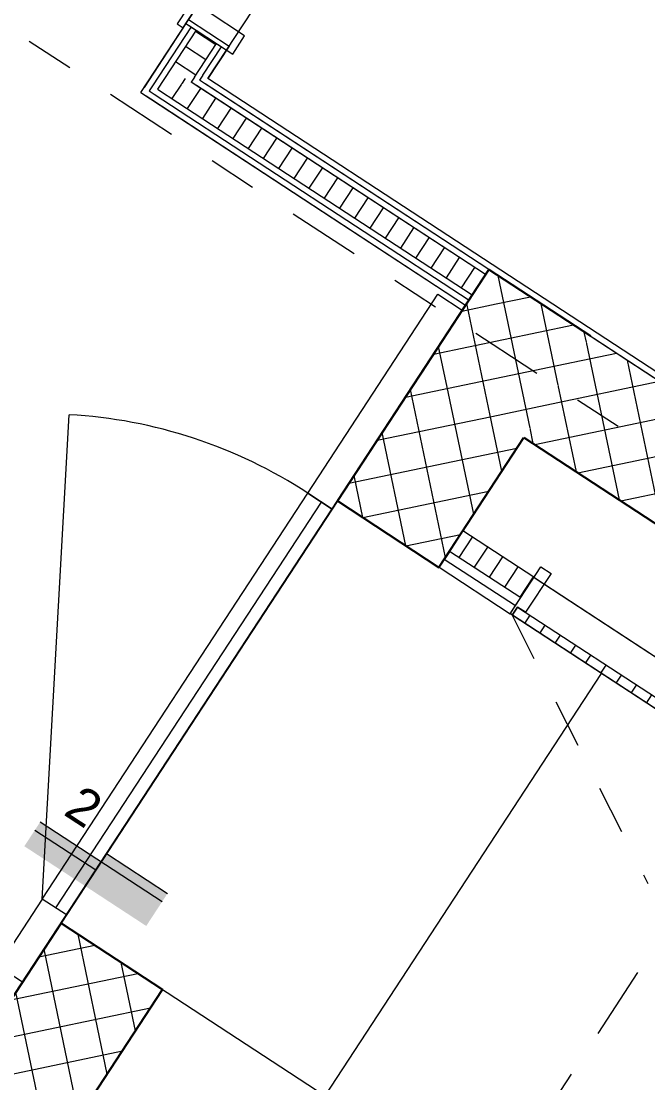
# Model space of a CAD drawing. Header units: metres. Extents: x 2696278.3 to 2696314, y 1245153.2 to 1245192.4.
# Drawn here: x 2696296.024 to 2696297.315, y 1245174.34 to 1245176.529 of the extents above; entities that cross this region are included whole.
import ezdxf

# ---------------------------------------------------------------- set-up
doc = ezdxf.new("R2010")
doc.units = ezdxf.units.M
doc.set_wipeout_variables(frame=1)
for name, pattern in [('000_hbf_Strichpunkt 3_1_1mm Achsen', [0.25, 0.15, -0.05, 0, -0.05]), ('Strich 1 für MST 1_100', [0.075, 0.05, -0.025]), ('Wipeout_Contour', [10000, 0, -10000])]:
    doc.linetypes.add(name, pattern=pattern)
for name, color, linetype in [('010 Türen', 7, 'Continuous'), ('0_C22_Innenwandkonstruktion.3D', 7, 'Continuous'), ('0_C22_Innenwandkonstruktion.3D Bauteilschraffuren', 7, 'Continuous'), ('0_C22_Innenwandkonstruktion.3D Schichttrennlinien', 7, 'Continuous'), ('0_G20_Bodenbelag.3D', 7, 'Continuous'), ('1_D06_Symbole.V', 7, 'Continuous'), ('1_M01_Achsen.V', 7, 'Continuous'), ('1_R01_Raumstempel.V Kontur', 7, 'Continuous')]:
    doc.layers.add(name, color=color, linetype=linetype)
doc.styles.add('ERSTELLTER_STIL_2', font='arial.ttf')
pattern_1 = [(236.8, (2696295.289407, 1245171.756836), (-0.03137865, 0.02053364), [])]
pattern_2 = [(101.8, (2696295.28941, 1245171.756836), (0.073415, 0.0153372), []), (191.8, (2696295.28941, 1245171.756836), (-0.0153372, 0.073415), [])]
pattern_3 = [(56.8, (2696295.289407, 1245171.756836), (-0.03137866, 0.02053362), [])]

msp = doc.modelspace()

# ---------------------------------------------------------------- hatches: boundary and pattern name
at = {"layer": '0_C22_Innenwandkonstruktion.3D Bauteilschraffuren', "linetype": 'Continuous', "lineweight": 0, "true_color": 0xffffff}
h = msp.add_hatch(dxfattribs=at)
h.set_pattern_fill('DÄMMSTOFF__ALLGEMEIN_VER_31', angle=-33.2, style=0, pattern_type=2)
h.set_pattern_definition(pattern_3)
h.paths.add_polyline_path([(2696296.1175, 1245174.6862), (2696296.6651, 1245175.5229), (2696296.6149, 1245175.5558), (2696296.0673, 1245174.719)])
at = {"layer": '1_D06_Symbole.V', "linetype": 'Continuous', "lineweight": 0, "true_color": 0xffffff}
for points in [[(2696296.1893, 1245174.7959), (2696296.0637, 1245174.8781), (2696296.0527, 1245174.8613), (2696296.1783, 1245174.7791)], [(2696296.2002, 1245174.8126), (2696296.1893, 1245174.7959), (2696296.3148, 1245174.7137), (2696296.3258, 1245174.7305)]]:
    msp.add_hatch(color=7, dxfattribs=at).paths.add_polyline_path(points)

# ---------------------------------------------------------------- linework, layer by layer
at = {"layer": '010 Türen', "color": 7, "linetype": 'Continuous', "lineweight": 13}
for p, q in [((2696296.4601, 1245176.4607), (2696296.4848, 1245176.4984)), ((2696296.0673, 1245174.719), (2696296.1231, 1245175.7175)), ((2696296.0673, 1245174.719), (2696296.6149, 1245175.5558)), ((2696296.6651, 1245175.5229), (2696296.6149, 1245175.5558)), ((2696296.6149, 1245175.5558), (2696296.6651, 1245175.5229)), ((2696296.6651, 1245175.5229), (2696296.1175, 1245174.6862)), ((2696296.1175, 1245174.6862), (2696296.0673, 1245174.719)), ((2696296.1175, 1245174.6862), (2696296.0673, 1245174.719))]:
    msp.add_line(p, q, dxfattribs=at)
msp.add_arc((2696296.0673, 1245174.719), 1, 56.8, 86.8, dxfattribs=at)
at = {"layer": '0_G20_Bodenbelag.3D', "color": 255, "linetype": 'Wipeout_Contour', "lineweight": 18, "flags": 128}
for points in [[(2696297.1164, 1245188.9053), (2696295.304, 1245186.1356), (2696298.8561, 1245183.8112), (2696297.416, 1245181.6105), (2696296.8848, 1245180.7988), (2696296.841, 1245180.7319), (2696294.9859, 1245181.9459), (2696292.9709, 1245178.8666), (2696295.0812, 1245177.4856), (2696295.0374, 1245177.4187), (2696294.5063, 1245176.607), (2696293.6357, 1245175.2765), (2696294.0959, 1245174.9754), (2696294.4518, 1245175.5193), (2696295.9998, 1245174.5063), (2696296.9402, 1245175.9434), (2696296.2708, 1245176.3814), (2696299.6014, 1245181.4711), (2696301.0448, 1245180.5265), (2696303.7059, 1245184.5932), (2696300.6685, 1245186.5809)], [(2696296.8499, 1245177.2664), (2696296.3365, 1245176.4819), (2696296.4202, 1245176.4271), (2696296.4092, 1245176.4104), (2696297.769, 1245175.5206), (2696298.9257, 1245177.2882), (2696297.566, 1245178.178), (2696296.9336, 1245177.2117)], [(2696294.7354, 1245172.848), (2696295.3815, 1245173.8353), (2696295.7162, 1245173.6163), (2696296.3158, 1245174.5326), (2696296.1066, 1245174.6695), (2696296.676, 1245175.5397), (2696298.4332, 1245174.3898), (2696297.8638, 1245173.5195), (2696297.6546, 1245173.6564), (2696297.055, 1245172.7402), (2696297.4148, 1245172.5048), (2696296.8946, 1245171.7098), (2696297.1038, 1245171.5729), (2696295.5049, 1245169.1296), (2696295.2957, 1245169.2665), (2696295.0603, 1245168.9067), (2696294.7005, 1245169.1421), (2696293.7368, 1245167.6695), (2696293.946, 1245167.5326), (2696293.3765, 1245166.6623), (2696293.1673, 1245166.7992), (2696291.8285, 1245167.6753), (2696291.6193, 1245167.8122), (2696292.1888, 1245168.6824), (2696292.398, 1245168.5455), (2696293.3617, 1245170.0182), (2696293.1943, 1245170.1277), (2696294.9027, 1245172.7384)]]:
    msp.add_lwpolyline(points, close=True, dxfattribs=at)
at = {"layer": '1_D06_Symbole.V', "color": 7, "linetype": 'Continuous', "lineweight": 13}
for p, q in [((2696296.0637, 1245174.8781), (2696296.3148, 1245174.7137)), ((2696296.0527, 1245174.8613), (2696296.1783, 1245174.7791)), ((2696296.1893, 1245174.7959), (2696296.2002, 1245174.8126)), ((2696296.2002, 1245174.8126), (2696296.3258, 1245174.7305)), ((2696296.1893, 1245174.7959), (2696296.1783, 1245174.7791))]:
    msp.add_line(p, q, dxfattribs=at)
at = {"layer": '1_R01_Raumstempel.V Kontur', "color": 41, "linetype": 'Continuous', "lineweight": 0, "true_color": 0xffd6a8, "flags": 128}
msp.add_lwpolyline([(2696296.9678, 1245177.2639), (2696296.8841, 1245177.3186), (2696296.3694, 1245176.5321), (2696296.453, 1245176.4773), (2696296.4092, 1245176.4104), (2696297.769, 1245175.5206), (2696298.9257, 1245177.2882), (2696297.566, 1245178.178)], close=True, dxfattribs=at)
at = {"layer": '1_R01_Raumstempel.V Kontur', "color": 21, "linetype": 'Continuous', "lineweight": 0, "true_color": 0xffa8a8, "flags": 128}
msp.add_lwpolyline([(2696295.0155, 1245177.3852), (2696294.5282, 1245176.6405), (2696293.6357, 1245175.2765), (2696294.1042, 1245174.9699), (2696294.4602, 1245175.5138), (2696295.9998, 1245174.5063), (2696296.9402, 1245175.9434), (2696296.2708, 1245176.3814), (2696296.42, 1245176.6095), (2696295.0812, 1245177.4856)], close=True, dxfattribs=at)
at = {"layer": '1_R01_Raumstempel.V Kontur', "color": 51, "linetype": 'Continuous', "lineweight": 0, "true_color": 0xffffa8, "flags": 128}
msp.add_lwpolyline([(2696295.4715, 1245169.1515), (2696297.0704, 1245171.5948), (2696296.8946, 1245171.7098), (2696297.4148, 1245172.5048), (2696297.055, 1245172.7402), (2696297.6546, 1245173.6564), (2696297.8638, 1245173.5195), (2696298.4332, 1245174.3898), (2696298.2241, 1245174.5267), (2696296.8853, 1245175.4029), (2696296.6761, 1245175.5397), (2696296.1066, 1245174.6695), (2696296.3157, 1245174.5325), (2696295.7162, 1245173.6163), (2696295.3815, 1245173.8353), (2696295.3486, 1245173.7851), (2696294.7354, 1245172.848), (2696294.9027, 1245172.7384), (2696293.1943, 1245170.1277)], dxfattribs=at)

# ---------------------------------------------------------------- texts
at = {"layer": '1_D06_Symbole.V', "color": 7, "linetype": 'Continuous', "lineweight": 13, "insert": (2696296.1577, 1245174.8625), "char_height": 0.075, "attachment_point": 9, "rotation": 326.8, "style": 'ERSTELLTER_STIL_2'}
msp.add_mtext('\\A1;{\\pqr;\\fArial|b0|i0|c0|p0;\\W1.000000;2}', dxfattribs=at)

# ---------------------------------------------------------------- next in the draw order: wipeouts: each hides what was drawn before it
at = {"color": 254, "linetype": 'Wipeout_Contour', "lineweight": 0, "ltscale": 14.717802}
msp.add_wipeout([(2696296.3988, 1245176.4172), (2696296.3919, 1245176.4068), (2696296.4092, 1245176.4104)], dxfattribs=at).dxf.layer = '0_C22_Innenwandkonstruktion.3D Bauteilschraffuren'
at = {"color": 254, "linetype": 'Wipeout_Contour', "lineweight": 0, "ltscale": 14.548142}
msp.add_wipeout([(2696296.2777, 1245176.3919), (2696296.2708, 1245176.3814), (2696296.2881, 1245176.3851)], dxfattribs=at).dxf.layer = '0_C22_Innenwandkonstruktion.3D Bauteilschraffuren'
at = {"color": 254, "linetype": 'Wipeout_Contour', "lineweight": 0, "ltscale": 17.88089}
msp.add_wipeout([(2696297.0604, 1245175.6705), (2696298.3993, 1245174.7944), (2696298.5361, 1245175.0036), (2696297.1973, 1245175.8797)], dxfattribs=at).dxf.layer = '0_C22_Innenwandkonstruktion.3D Bauteilschraffuren'

# ---------------------------------------------------------------- next in the draw order: hatches: boundary and pattern name
at = {"layer": '0_C22_Innenwandkonstruktion.3D Bauteilschraffuren', "linetype": 'Continuous', "lineweight": 0, "true_color": 0x000000}
h = msp.add_hatch(dxfattribs=at)
h.set_pattern_fill('BETON_0001', color=18, angle=-33.2, style=0, pattern_type=2)
h.set_pattern_definition([(191.8, (2696295.28941, 1245171.756836), (-0.0153372, 0.0734151), []), (281.8, (2696295.28941, 1245171.756836), (0.0734151, 0.0153372), [])])
h.paths.add_polyline_path([(2696297.0604, 1245175.6705), (2696298.3993, 1245174.7944), (2696298.5361, 1245175.0036), (2696297.1973, 1245175.8797)])

# ---------------------------------------------------------------- next in the draw order: linework, layer by layer
at = {"layer": '010 Türen', "color": 7, "linetype": 'Continuous', "lineweight": 13}
msp.add_line((2696297.0952, 1245175.4041), (2696297.1161, 1245175.3904), dxfattribs=at)
at = {"layer": '0_C22_Innenwandkonstruktion.3D', "color": 7, "linetype": 'Continuous', "lineweight": 25, "flags": 128}
for points in [[(2696297.7621, 1245175.5101), (2696297.1973, 1245175.8797)], [(2696297.0604, 1245175.6705), (2696298.3993, 1245174.7944)]]:
    msp.add_lwpolyline(points, dxfattribs=at)

# ---------------------------------------------------------------- next in the draw order: wipeouts: each hides what was drawn before it
at = {"color": 254, "linetype": 'Wipeout_Contour', "lineweight": 0, "ltscale": 14.693109}
msp.add_wipeout([(2696296.3815, 1245176.4136), (2696296.3746, 1245176.4031), (2696296.3919, 1245176.4068)], dxfattribs=at).dxf.layer = '0_C22_Innenwandkonstruktion.3D Bauteilschraffuren'
at = {"color": 254, "linetype": 'Wipeout_Contour', "lineweight": 0, "ltscale": 14.57192}
msp.add_wipeout([(2696296.295, 1245176.3955), (2696296.2881, 1245176.3851), (2696296.3054, 1245176.3887)], dxfattribs=at).dxf.layer = '0_C22_Innenwandkonstruktion.3D Bauteilschraffuren'

# ---------------------------------------------------------------- next in the draw order: wipeouts: each hides what was drawn before it
at = {"color": 254, "linetype": 'Wipeout_Contour', "lineweight": 0, "ltscale": 14.659804}
msp.add_wipeout([(2696296.3328, 1245176.4305), (2696296.3054, 1245176.3887), (2696296.3746, 1245176.4031)], dxfattribs=at).dxf.layer = '0_C22_Innenwandkonstruktion.3D Bauteilschraffuren'
at = {"color": 254, "linetype": 'Wipeout_Contour', "lineweight": 0, "ltscale": 18.890419}
msp.add_wipeout([(2696296.4024, 1245176.3999), (2696296.9881, 1245176.0166), (2696296.995, 1245176.0271), (2696296.4092, 1245176.4104)], dxfattribs=at).dxf.layer = '0_C22_Innenwandkonstruktion.3D Bauteilschraffuren'

# ---------------------------------------------------------------- next in the draw order: hatches: boundary and pattern name
at = {"layer": '0_C22_Innenwandkonstruktion.3D Bauteilschraffuren', "linetype": 'Continuous', "lineweight": 0, "true_color": 0x000000}
h = msp.add_hatch(dxfattribs=at)
h.set_pattern_fill('DÄMMSTOFF__ALLGEMEIN_VER_31', color=18, angle=-33.2, style=0, pattern_type=2)
h.set_pattern_definition(pattern_1)
h.paths.add_polyline_path([(2696296.3328, 1245176.4305), (2696296.3054, 1245176.3887), (2696296.3746, 1245176.4031)])

# ---------------------------------------------------------------- next in the draw order: wipeouts: each hides what was drawn before it
at = {"color": 254, "linetype": 'Wipeout_Contour', "lineweight": 0, "ltscale": 14.104657}
msp.add_wipeout([(2696296.3919, 1245176.4068), (2696296.4024, 1245176.3999), (2696296.4092, 1245176.4104)], dxfattribs=at).dxf.layer = '0_C22_Innenwandkonstruktion.3D Bauteilschraffuren'

# ---------------------------------------------------------------- next in the draw order: wipeouts: each hides what was drawn before it
at = {"color": 254, "linetype": 'Wipeout_Contour', "lineweight": 0, "ltscale": 18.852077}
msp.add_wipeout([(2696296.3851, 1245176.3963), (2696296.9813, 1245176.0062), (2696296.9881, 1245176.0166), (2696296.3919, 1245176.4068)], dxfattribs=at).dxf.layer = '0_C22_Innenwandkonstruktion.3D Bauteilschraffuren'

# ---------------------------------------------------------------- next in the draw order: wipeouts: each hides what was drawn before it
at = {"color": 254, "linetype": 'Wipeout_Contour', "lineweight": 0, "ltscale": 14.084219}
msp.add_wipeout([(2696296.3746, 1245176.4031), (2696296.3851, 1245176.3963), (2696296.3919, 1245176.4068)], dxfattribs=at).dxf.layer = '0_C22_Innenwandkonstruktion.3D Bauteilschraffuren'
at = {"color": 254, "linetype": 'Wipeout_Contour', "lineweight": 0, "ltscale": 18.624627}
msp.add_wipeout([(2696296.2813, 1245176.3746), (2696296.9402, 1245175.9434), (2696296.9471, 1245175.9539), (2696296.2881, 1245176.3851)], dxfattribs=at).dxf.layer = '0_C22_Innenwandkonstruktion.3D Bauteilschraffuren'

# ---------------------------------------------------------------- next in the draw order: wipeouts: each hides what was drawn before it
at = {"color": 254, "linetype": 'Wipeout_Contour', "lineweight": 0, "ltscale": 13.965197}
msp.add_wipeout([(2696296.2708, 1245176.3814), (2696296.2813, 1245176.3746), (2696296.2881, 1245176.3851)], dxfattribs=at).dxf.layer = '0_C22_Innenwandkonstruktion.3D Bauteilschraffuren'

# ---------------------------------------------------------------- next in the draw order: wipeouts: each hides what was drawn before it
at = {"color": 254, "linetype": 'Wipeout_Contour', "lineweight": 0, "ltscale": 18.662222}
msp.add_wipeout([(2696296.2986, 1245176.3782), (2696296.9471, 1245175.9539), (2696296.9539, 1245175.9643), (2696296.3054, 1245176.3887)], dxfattribs=at).dxf.layer = '0_C22_Innenwandkonstruktion.3D Bauteilschraffuren'

# ---------------------------------------------------------------- next in the draw order: wipeouts: each hides what was drawn before it
at = {"color": 254, "linetype": 'Wipeout_Contour', "lineweight": 0, "ltscale": 13.984601}
msp.add_wipeout([(2696296.2881, 1245176.3851), (2696296.2986, 1245176.3782), (2696296.3054, 1245176.3887)], dxfattribs=at).dxf.layer = '0_C22_Innenwandkonstruktion.3D Bauteilschraffuren'
at = {"color": 254, "linetype": 'Wipeout_Contour', "lineweight": 0, "ltscale": 18.744806}
msp.add_wipeout([(2696296.3473, 1245176.3613), (2696296.9539, 1245175.9643), (2696296.9813, 1245176.0062), (2696296.3746, 1245176.4031)], dxfattribs=at).dxf.layer = '0_C22_Innenwandkonstruktion.3D Bauteilschraffuren'

# ---------------------------------------------------------------- next in the draw order: hatches: boundary and pattern name
at = {"layer": '0_C22_Innenwandkonstruktion.3D Bauteilschraffuren', "linetype": 'Continuous', "lineweight": 0, "true_color": 0x000000}
h = msp.add_hatch(dxfattribs=at)
h.set_pattern_fill('DÄMMSTOFF__ALLGEMEIN_VER_31', color=18, angle=-33.2, style=0, pattern_type=2)
h.set_pattern_definition(pattern_1)
h.paths.add_polyline_path([(2696296.3473, 1245176.3613), (2696296.9539, 1245175.9643), (2696296.9813, 1245176.0062), (2696296.3746, 1245176.4031)])

# ---------------------------------------------------------------- next in the draw order: linework, layer by layer
at = {"layer": '0_C22_Innenwandkonstruktion.3D', "color": 7, "linetype": 'Continuous', "lineweight": 13, "flags": 128}
for points in [[(2696296.995, 1245176.0271), (2696296.4092, 1245176.4104)], [(2696296.2708, 1245176.3814), (2696296.2777, 1245176.3919)], [(2696296.9881, 1245176.0166), (2696296.9813, 1245176.0062)], [(2696296.9813, 1245176.0062), (2696296.9539, 1245175.9643)], [(2696296.9471, 1245175.9539), (2696296.9402, 1245175.9434)], [(2696296.9539, 1245175.9643), (2696296.9471, 1245175.9539)]]:
    msp.add_lwpolyline(points, dxfattribs=at)
at = {"layer": '0_C22_Innenwandkonstruktion.3D Schichttrennlinien', "color": 7, "linetype": 'Continuous', "lineweight": 5}
for p in [(2696296.3988, 1245176.4172), (2696296.9881, 1245176.0166)]:
    msp.add_line(p, (2696296.3919, 1245176.4068), dxfattribs=at)

# ---------------------------------------------------------------- next in the draw order: wipeouts: each hides what was drawn before it
at = {"color": 254, "linetype": 'Wipeout_Contour', "lineweight": 0, "ltscale": 14.014678}
msp.add_wipeout([(2696296.3054, 1245176.3887), (2696296.3473, 1245176.3613), (2696296.3746, 1245176.4031)], dxfattribs=at).dxf.layer = '0_C22_Innenwandkonstruktion.3D Bauteilschraffuren'

# ---------------------------------------------------------------- next in the draw order: hatches: boundary and pattern name
at = {"layer": '0_C22_Innenwandkonstruktion.3D Bauteilschraffuren', "linetype": 'Continuous', "lineweight": 0, "true_color": 0x000000}
h = msp.add_hatch(dxfattribs=at)
h.set_pattern_fill('DÄMMSTOFF__ALLGEMEIN_VER_31', color=18, angle=-33.2, style=0, pattern_type=2)
h.set_pattern_definition(pattern_1)
h.paths.add_polyline_path([(2696296.3054, 1245176.3887), (2696296.3473, 1245176.3613), (2696296.3746, 1245176.4031)])

# ---------------------------------------------------------------- next in the draw order: linework, layer by layer
at = {"layer": '0_C22_Innenwandkonstruktion.3D', "color": 7, "linetype": 'Continuous', "lineweight": 13, "flags": 128}
msp.add_lwpolyline([(2696296.2708, 1245176.3814), (2696296.9402, 1245175.9434)], dxfattribs=at)
at = {"layer": '0_C22_Innenwandkonstruktion.3D Schichttrennlinien', "color": 7, "linetype": 'Continuous', "lineweight": 5}
for p, q in [((2696296.3328, 1245176.4305), (2696296.3054, 1245176.3887)), ((2696296.3815, 1245176.4136), (2696296.3746, 1245176.4031)), ((2696296.295, 1245176.3955), (2696296.2881, 1245176.3851)), ((2696296.2881, 1245176.3851), (2696296.2986, 1245176.3782)), ((2696296.3054, 1245176.3887), (2696296.3473, 1245176.3613)), ((2696296.9813, 1245176.0062), (2696296.3746, 1245176.4031)), ((2696296.2986, 1245176.3782), (2696296.9471, 1245175.9539)), ((2696296.3473, 1245176.3613), (2696296.9539, 1245175.9643))]:
    msp.add_line(p, q, dxfattribs=at)

# ---------------------------------------------------------------- next in the draw order: wipeouts: each hides what was drawn before it
at = {"color": 254, "linetype": 'Wipeout_Contour', "lineweight": 0, "ltscale": 19.395256}
msp.add_wipeout([(2696296.3988, 1245176.4172), (2696296.4092, 1245176.4104), (2696296.4476, 1245176.4689), (2696296.4371, 1245176.4758)], dxfattribs=at).dxf.layer = '0_C22_Innenwandkonstruktion.3D Bauteilschraffuren'
at = {"color": 254, "linetype": 'Wipeout_Contour', "lineweight": 0, "ltscale": 18.316197}
msp.add_wipeout([(2696296.9881, 1245176.0166), (2696297.7621, 1245175.5101), (2696297.769, 1245175.5206), (2696296.995, 1245176.0271)], dxfattribs=at).dxf.layer = '0_C22_Innenwandkonstruktion.3D Bauteilschraffuren'

# ---------------------------------------------------------------- next in the draw order: linework, layer by layer
at = {"layer": '0_C22_Innenwandkonstruktion.3D', "color": 7, "linetype": 'Continuous', "lineweight": 13, "flags": 128}
for points in [[(2696296.9881, 1245176.0166), (2696297.7621, 1245175.5101)], [(2696297.769, 1245175.5206), (2696296.995, 1245176.0271)]]:
    msp.add_lwpolyline(points, dxfattribs=at)
at = {"layer": '0_G20_Bodenbelag.3D', "color": 254, "linetype": 'Continuous', "lineweight": 18, "flags": 128}
msp.add_lwpolyline([(2696296.1066, 1245174.6694), (2696296.6505, 1245174.3135), (2696297.2199, 1245175.1837), (2696296.676, 1245175.5397)], close=True, dxfattribs=at)
at = {"layer": '1_R01_Raumstempel.V Kontur', "color": 151, "linetype": 'Continuous', "lineweight": 0, "true_color": 0xa8c0ff, "flags": 128}
msp.add_lwpolyline([(2696297.0604, 1245175.6705), (2696296.9345, 1245175.4782), (2696298.2734, 1245174.6021), (2696298.3993, 1245174.7944)], close=True, dxfattribs=at)

# ---------------------------------------------------------------- next in the draw order: wipeouts: each hides what was drawn before it
at = {"color": 254, "linetype": 'Wipeout_Contour', "lineweight": 0, "ltscale": 19.389484}
msp.add_wipeout([(2696296.3815, 1245176.4136), (2696296.3919, 1245176.4068), (2696296.4371, 1245176.4758), (2696296.4267, 1245176.4826)], dxfattribs=at).dxf.layer = '0_C22_Innenwandkonstruktion.3D Bauteilschraffuren'

# ---------------------------------------------------------------- next in the draw order: linework, layer by layer
at = {"layer": '010 Türen', "color": 7, "linetype": '000_hbf_Strichpunkt 3_1_1mm Achsen', "lineweight": 13}
msp.add_line((2696296.4476, 1245176.4689), (2696296.9623, 1245177.2555), dxfattribs=at)

# ---------------------------------------------------------------- next in the draw order: wipeouts: each hides what was drawn before it
at = {"color": 254, "linetype": 'Wipeout_Contour', "lineweight": 0, "ltscale": 19.358545}
msp.add_wipeout([(2696296.3639, 1245176.5237), (2696296.2777, 1245176.3919), (2696296.2881, 1245176.3851), (2696296.3744, 1245176.5169)], dxfattribs=at).dxf.layer = '0_C22_Innenwandkonstruktion.3D Bauteilschraffuren'
at = {"color": 254, "linetype": 'Wipeout_Contour', "lineweight": 0, "ltscale": 14.11827}
msp.add_wipeout([(2696296.9881, 1245176.0166), (2696297.0604, 1245175.6705), (2696297.1973, 1245175.8797)], dxfattribs=at).dxf.layer = '0_C22_Innenwandkonstruktion.3D Bauteilschraffuren'
at = {"color": 254, "linetype": 'Wipeout_Contour', "lineweight": 0, "ltscale": 10.689074}
msp.add_wipeout([(2696295.6439, 1245173.9624), (2696295.8531, 1245173.8255), (2696296.3157, 1245174.5325), (2696296.1066, 1245174.6694)], dxfattribs=at).dxf.layer = '0_C22_Innenwandkonstruktion.3D Bauteilschraffuren'

# ---------------------------------------------------------------- next in the draw order: hatches: boundary and pattern name
at = {"layer": '0_C22_Innenwandkonstruktion.3D Bauteilschraffuren', "linetype": 'Continuous', "lineweight": 0, "true_color": 0x000000}
h = msp.add_hatch(dxfattribs=at)
h.set_pattern_fill('BETON_0001', color=18, angle=-33.2, style=0, pattern_type=2)
h.set_pattern_definition(pattern_2)
h.paths.add_polyline_path([(2696296.9881, 1245176.0166), (2696297.0604, 1245175.6705), (2696297.1973, 1245175.8797)])
h = msp.add_hatch(dxfattribs=at)
h.set_pattern_fill('BETON_0001', color=18, angle=-33.2, style=0, pattern_type=2)
h.set_pattern_definition(pattern_2)
h.paths.add_polyline_path([(2696295.6439, 1245173.9624), (2696295.8531, 1245173.8255), (2696296.3157, 1245174.5325), (2696296.1066, 1245174.6694)])
at = {"layer": '1_D06_Symbole.V', "linetype": 'Continuous', "lineweight": 0, "true_color": 0xd5d5d5}
msp.add_hatch(color=254, dxfattribs=at).paths.add_polyline_path([(2696296.3148, 1245174.7137), (2696296.1893, 1245174.7959), (2696296.1783, 1245174.7791), (2696296.0527, 1245174.8613), (2696296.0308, 1245174.8279), (2696296.282, 1245174.6635)])

# ---------------------------------------------------------------- next in the draw order: linework, layer by layer
at = {"layer": '010 Türen', "color": 7, "linetype": 'Continuous', "lineweight": 13}
for p, q in [((2696296.0673, 1245174.719), (2696295.977, 1245174.5809)), ((2696296.0272, 1245174.5481), (2696296.1175, 1245174.6862)), ((2696295.977, 1245174.5809), (2696296.0272, 1245174.5481))]:
    msp.add_line(p, q, dxfattribs=at)
at = {"layer": '010 Türen', "color": 7, "linetype": 'Continuous', "lineweight": 25}
msp.add_line((2696296.1066, 1245174.6694), (2696296.3157, 1245174.5325), dxfattribs=at)
at = {"layer": '0_C22_Innenwandkonstruktion.3D', "color": 7, "linetype": 'Continuous', "lineweight": 25}
msp.add_line((2696296.1066, 1245174.6694), (2696296.3157, 1245174.5325), dxfattribs=at)
at = {"layer": '0_C22_Innenwandkonstruktion.3D', "color": 7, "linetype": 'Continuous', "lineweight": 25, "flags": 128}
for points in [[(2696296.1066, 1245174.6694), (2696295.6439, 1245173.9624)], [(2696295.7162, 1245173.6163), (2696296.3157, 1245174.5325)]]:
    msp.add_lwpolyline(points, dxfattribs=at)

# ---------------------------------------------------------------- next in the draw order: wipeouts: each hides what was drawn before it
at = {"color": 254, "linetype": 'Wipeout_Contour', "lineweight": 0, "ltscale": 19.36326}
msp.add_wipeout([(2696296.295, 1245176.3955), (2696296.3054, 1245176.3887), (2696296.3848, 1245176.51), (2696296.3744, 1245176.5169)], dxfattribs=at).dxf.layer = '0_C22_Innenwandkonstruktion.3D Bauteilschraffuren'

# ---------------------------------------------------------------- next in the draw order: linework, layer by layer
at = {"layer": '010 Türen', "color": 7, "linetype": '000_hbf_Strichpunkt 3_1_1mm Achsen', "lineweight": 13}
msp.add_line((2696296.3639, 1245176.5237), (2696296.8786, 1245177.3103), dxfattribs=at)
at = {"layer": '010 Türen', "color": 7, "linetype": 'Continuous', "lineweight": 13}
msp.add_line((2696296.3667, 1245176.5553), (2696296.3459, 1245176.5235), dxfattribs=at)
at = {"layer": '0_C22_Innenwandkonstruktion.3D Schichttrennlinien', "color": 7, "linetype": 'Continuous', "lineweight": 5}
msp.add_line((2696296.295, 1245176.3955), (2696296.2881, 1245176.3851), dxfattribs=at)

# ---------------------------------------------------------------- next in the draw order: wipeouts: each hides what was drawn before it
at = {"color": 254, "linetype": 'Wipeout_Contour', "lineweight": 0, "ltscale": 19.412136}
msp.add_wipeout([(2696296.3328, 1245176.4305), (2696296.3746, 1245176.4031), (2696296.4267, 1245176.4826), (2696296.3848, 1245176.51)], dxfattribs=at).dxf.layer = '0_C22_Innenwandkonstruktion.3D Bauteilschraffuren'
at = {"color": 254, "linetype": 'Wipeout_Contour', "lineweight": 0, "ltscale": 16.79271}
msp.add_wipeout([(2696296.8512, 1245175.8074), (2696296.676, 1245175.5397), (2696296.8852, 1245175.4028), (2696297.0604, 1245175.6705)], dxfattribs=at).dxf.layer = '0_C22_Innenwandkonstruktion.3D Bauteilschraffuren'

# ---------------------------------------------------------------- next in the draw order: hatches: boundary and pattern name
at = {"layer": '0_C22_Innenwandkonstruktion.3D Bauteilschraffuren', "linetype": 'Continuous', "lineweight": 0, "true_color": 0x000000}
h = msp.add_hatch(dxfattribs=at)
h.set_pattern_fill('DÄMMSTOFF__ALLGEMEIN_VER_31', color=18, angle=-33.2, style=0, pattern_type=2)
h.set_pattern_definition([(146.8, (2696295.289407, 1245171.756836), (0.02053362, 0.03137866), [])])
h.paths.add_polyline_path([(2696296.3328, 1245176.4305), (2696296.3746, 1245176.4031), (2696296.4267, 1245176.4826), (2696296.3848, 1245176.51)])
h = msp.add_hatch(dxfattribs=at)
h.set_pattern_fill('BETON_0001', color=18, angle=-33.2, style=0, pattern_type=2)
h.set_pattern_definition(pattern_2)
h.paths.add_polyline_path([(2696296.8512, 1245175.8074), (2696296.676, 1245175.5397), (2696296.8852, 1245175.4028), (2696297.0604, 1245175.6705)])

# ---------------------------------------------------------------- next in the draw order: linework, layer by layer
at = {"layer": '010 Türen', "color": 7, "linetype": 'Continuous', "lineweight": 13}
for p, q in [((2696296.4848, 1245176.4984), (2696296.4095, 1245176.5477)), ((2696296.3459, 1245176.5235), (2696296.3584, 1245176.5153)), ((2696296.3584, 1245176.5153), (2696296.3639, 1245176.5237)), ((2696296.3639, 1245176.5237), (2696296.4601, 1245176.4607)), ((2696296.3639, 1245176.5237), (2696296.3744, 1245176.5169)), ((2696296.3639, 1245176.5237), (2696296.3744, 1245176.5169)), ((2696296.3744, 1245176.5169), (2696296.3848, 1245176.51)), ((2696296.3744, 1245176.5169), (2696296.3848, 1245176.51)), ((2696296.3848, 1245176.51), (2696296.4267, 1245176.4826)), ((2696296.3848, 1245176.51), (2696296.4267, 1245176.4826)), ((2696296.4267, 1245176.4826), (2696296.4371, 1245176.4758)), ((2696296.4267, 1245176.4826), (2696296.4371, 1245176.4758)), ((2696296.4371, 1245176.4758), (2696296.4476, 1245176.4689)), ((2696296.4371, 1245176.4758), (2696296.4476, 1245176.4689))]:
    msp.add_line(p, q, dxfattribs=at)
at = {"layer": '010 Türen', "color": 7, "linetype": 'Continuous', "lineweight": 25}
msp.add_line((2696296.676, 1245175.5397), (2696296.8852, 1245175.4028), dxfattribs=at)
at = {"layer": '0_C22_Innenwandkonstruktion.3D', "color": 7, "linetype": 'Continuous', "lineweight": 13}
for p, q in [((2696296.3639, 1245176.5237), (2696296.3744, 1245176.5169)), ((2696296.3744, 1245176.5169), (2696296.3848, 1245176.51)), ((2696296.3848, 1245176.51), (2696296.4267, 1245176.4826)), ((2696296.4267, 1245176.4826), (2696296.4371, 1245176.4758)), ((2696296.4371, 1245176.4758), (2696296.4476, 1245176.4689))]:
    msp.add_line(p, q, dxfattribs=at)
at = {"layer": '0_C22_Innenwandkonstruktion.3D', "color": 7, "linetype": 'Continuous', "lineweight": 25}
msp.add_line((2696296.676, 1245175.5397), (2696296.8852, 1245175.4028), dxfattribs=at)
at = {"layer": '0_C22_Innenwandkonstruktion.3D', "color": 7, "linetype": 'Continuous', "lineweight": 13, "flags": 128}
for points in [[(2696296.3639, 1245176.5237), (2696296.2777, 1245176.3919)], [(2696296.4092, 1245176.4104), (2696296.4476, 1245176.4689)]]:
    msp.add_lwpolyline(points, dxfattribs=at)
at = {"layer": '0_C22_Innenwandkonstruktion.3D Schichttrennlinien', "color": 7, "linetype": 'Continuous', "lineweight": 5}
for p, q in [((2696296.3744, 1245176.5169), (2696296.295, 1245176.3955)), ((2696296.3848, 1245176.51), (2696296.3328, 1245176.4305)), ((2696296.3815, 1245176.4136), (2696296.4267, 1245176.4826)), ((2696296.3988, 1245176.4172), (2696296.4371, 1245176.4758)), ((2696296.3328, 1245176.4305), (2696296.3054, 1245176.3887)), ((2696296.3815, 1245176.4136), (2696296.3746, 1245176.4031)), ((2696296.3988, 1245176.4172), (2696296.3919, 1245176.4068))]:
    msp.add_line(p, q, dxfattribs=at)

# ---------------------------------------------------------------- next in the draw order: wipeouts: each hides what was drawn before it
at = {"color": 254, "linetype": 'Wipeout_Contour', "lineweight": 0, "ltscale": 12.764644}
msp.add_wipeout([(2696296.9881, 1245176.0166), (2696296.8512, 1245175.8074), (2696297.0604, 1245175.6705)], dxfattribs=at).dxf.layer = '0_C22_Innenwandkonstruktion.3D Bauteilschraffuren'

# ---------------------------------------------------------------- next in the draw order: hatches: boundary and pattern name
at = {"layer": '0_C22_Innenwandkonstruktion.3D Bauteilschraffuren', "linetype": 'Continuous', "lineweight": 0, "true_color": 0x000000}
h = msp.add_hatch(dxfattribs=at)
h.set_pattern_fill('BETON_0001', color=18, angle=-33.2, style=0, pattern_type=2)
h.set_pattern_definition(pattern_2)
h.paths.add_polyline_path([(2696296.9881, 1245176.0166), (2696296.8512, 1245175.8074), (2696297.0604, 1245175.6705)])

# ---------------------------------------------------------------- next in the draw order: linework, layer by layer
at = {"layer": '010 Türen', "color": 7, "linetype": 'Continuous', "lineweight": 13}
for p, q in [((2696296.6149, 1245175.5558), (2696296.8831, 1245175.9657)), ((2696296.8831, 1245175.9657), (2696296.9333, 1245175.9329)), ((2696296.9333, 1245175.9329), (2696296.6651, 1245175.5229))]:
    msp.add_line(p, q, dxfattribs=at)
at = {"layer": '0_C22_Innenwandkonstruktion.3D', "color": 7, "linetype": 'Continuous', "lineweight": 25, "flags": 128}
for points in [[(2696296.9881, 1245176.0166), (2696296.676, 1245175.5397)], [(2696296.9881, 1245176.0166), (2696297.1973, 1245175.8797)], [(2696296.8852, 1245175.4028), (2696297.0604, 1245175.6705)]]:
    msp.add_lwpolyline(points, dxfattribs=at)

# ---------------------------------------------------------------- next in the draw order: wipeouts: each hides what was drawn before it
at = {"color": 254, "linetype": 'Wipeout_Contour', "lineweight": 0, "ltscale": 16.042557}
msp.add_wipeout([(2696296.8962, 1245175.4196), (2696296.8853, 1245175.4029), (2696297.0317, 1245175.307), (2696297.0427, 1245175.3238)], dxfattribs=at).dxf.layer = '0_C22_Innenwandkonstruktion.3D Bauteilschraffuren'

# ---------------------------------------------------------------- next in the draw order: linework, layer by layer
at = {"layer": '010 Türen', "color": 7, "linetype": 'Continuous', "lineweight": 13}
for p, q in [((2696297.0359, 1245175.3043), (2696297.0317, 1245175.307)), ((2696297.5547, 1245174.9648), (2696297.0359, 1245175.3043))]:
    msp.add_line(p, q, dxfattribs=at)
at = {"layer": '010 Türen', "color": 7, "linetype": 'Strich 1 für MST 1_100', "lineweight": 5}
msp.add_line((2696297.0359, 1245175.3043), (2696297.3154, 1245174.7509), dxfattribs=at)

# ---------------------------------------------------------------- next in the draw order: wipeouts: each hides what was drawn before it
at = {"color": 254, "linetype": 'Wipeout_Contour', "lineweight": 0, "ltscale": 16.121005}
msp.add_wipeout([(2696296.8962, 1245175.4196), (2696297.0427, 1245175.3238), (2696297.0536, 1245175.3405), (2696296.9072, 1245175.4363)], dxfattribs=at).dxf.layer = '0_C22_Innenwandkonstruktion.3D Bauteilschraffuren'

# ---------------------------------------------------------------- next in the draw order: hatches: boundary and pattern name
at = {"layer": '0_C22_Innenwandkonstruktion.3D Bauteilschraffuren', "linetype": 'Continuous', "lineweight": 0, "true_color": 0xffffff}
h = msp.add_hatch(dxfattribs=at)
h.set_pattern_fill('DÄMMSTOFF__ALLGEMEIN_VER_31', angle=-33.2, style=0, pattern_type=2)
h.set_pattern_definition(pattern_3)
h.paths.add_polyline_path([(2696297.0359, 1245175.3043), (2696297.5547, 1245174.9648), (2696297.5656, 1245174.9815), (2696297.0468, 1245175.321)])

# ---------------------------------------------------------------- next in the draw order: linework, layer by layer
at = {"layer": '010 Türen', "color": 7, "linetype": 'Continuous', "lineweight": 13}
for p, q in [((2696297.0317, 1245175.307), (2696297.0427, 1245175.3238)), ((2696297.0317, 1245175.307), (2696297.0427, 1245175.3238)), ((2696297.0468, 1245175.321), (2696297.0359, 1245175.3043)), ((2696297.0359, 1245175.3043), (2696297.0468, 1245175.321)), ((2696297.0636, 1245175.3101), (2696297.0468, 1245175.321)), ((2696297.0468, 1245175.321), (2696297.5656, 1245174.9815))]:
    msp.add_line(p, q, dxfattribs=at)
at = {"layer": '0_C22_Innenwandkonstruktion.3D', "color": 7, "linetype": 'Continuous', "lineweight": 13}
msp.add_line((2696297.0317, 1245175.307), (2696297.0427, 1245175.3238), dxfattribs=at)

# ---------------------------------------------------------------- next in the draw order: wipeouts: each hides what was drawn before it
at = {"color": 254, "linetype": 'Wipeout_Contour', "lineweight": 0, "ltscale": 16.259437}
msp.add_wipeout([(2696297.081, 1245175.3823), (2696296.9345, 1245175.4782), (2696296.9072, 1245175.4363), (2696297.0536, 1245175.3405)], dxfattribs=at).dxf.layer = '0_C22_Innenwandkonstruktion.3D Bauteilschraffuren'

# ---------------------------------------------------------------- next in the draw order: hatches: boundary and pattern name
at = {"layer": '0_C22_Innenwandkonstruktion.3D Bauteilschraffuren', "linetype": 'Continuous', "lineweight": 0, "true_color": 0x000000}
h = msp.add_hatch(dxfattribs=at)
h.set_pattern_fill('DÄMMSTOFF__ALLGEMEIN_VER_31', color=18, angle=-33.2, style=0, pattern_type=2)
h.set_pattern_definition([(236.8, (2696295.289407, 1245171.756836), (0.03137866, -0.02053362), [])])
h.paths.add_polyline_path([(2696297.081, 1245175.3823), (2696296.9345, 1245175.4782), (2696296.9072, 1245175.4363), (2696297.0536, 1245175.3405)])

# ---------------------------------------------------------------- next in the draw order: linework, layer by layer
at = {"layer": '010 Türen', "color": 7, "linetype": 'Continuous', "lineweight": 13}
for p, q in [((2696297.0317, 1245175.307), (2696297.0952, 1245175.4041)), ((2696297.0536, 1245175.3405), (2696297.081, 1245175.3823)), ((2696297.0536, 1245175.3405), (2696297.081, 1245175.3823)), ((2696297.1161, 1245175.3904), (2696297.0636, 1245175.3101)), ((2696297.081, 1245175.3823), (2696298.1269, 1245174.6979)), ((2696297.0427, 1245175.3238), (2696297.0536, 1245175.3405)), ((2696297.0427, 1245175.3238), (2696297.0536, 1245175.3405))]:
    msp.add_line(p, q, dxfattribs=at)
at = {"layer": '0_C22_Innenwandkonstruktion.3D', "color": 7, "linetype": 'Continuous', "lineweight": 13}
for p, q in [((2696297.0536, 1245175.3405), (2696297.081, 1245175.3823)), ((2696297.0427, 1245175.3238), (2696297.0536, 1245175.3405))]:
    msp.add_line(p, q, dxfattribs=at)
at = {"layer": '0_C22_Innenwandkonstruktion.3D', "color": 7, "linetype": 'Continuous', "lineweight": 13, "flags": 128}
for points in [[(2696296.9345, 1245175.4782), (2696296.8853, 1245175.4029)], [(2696297.081, 1245175.3823), (2696296.9345, 1245175.4782)], [(2696296.8853, 1245175.4029), (2696297.0317, 1245175.307)]]:
    msp.add_lwpolyline(points, dxfattribs=at)
at = {"layer": '0_C22_Innenwandkonstruktion.3D Schichttrennlinien', "color": 7, "linetype": 'Continuous', "lineweight": 5}
for p, q in [((2696296.8962, 1245175.4196), (2696297.0427, 1245175.3238)), ((2696296.9072, 1245175.4363), (2696297.0536, 1245175.3405))]:
    msp.add_line(p, q, dxfattribs=at)
at = {"layer": '1_M01_Achsen.V', "color": 62, "linetype": '000_hbf_Strichpunkt 3_1_1mm Achsen', "lineweight": 13, "true_color": 0x8cbb26}
msp.add_line((2696305.1795, 1245186.6167), (2696287.1099, 1245159.0035), dxfattribs=at)
msp.add_line((2696305.1795, 1245186.6167), (2696287.1099, 1245159.0035), dxfattribs=at)
at = {"layer": '1_M01_Achsen.V', "color": 7, "linetype": '000_hbf_Strichpunkt 3_1_1mm Achsen', "lineweight": 13}
msp.add_line((2696305.7475, 1245170.1352), (2696289.849, 1245180.5389), dxfattribs=at)
msp.add_line((2696305.7475, 1245170.1352), (2696289.849, 1245180.5389), dxfattribs=at)

doc.saveas('drawing.dxf')
